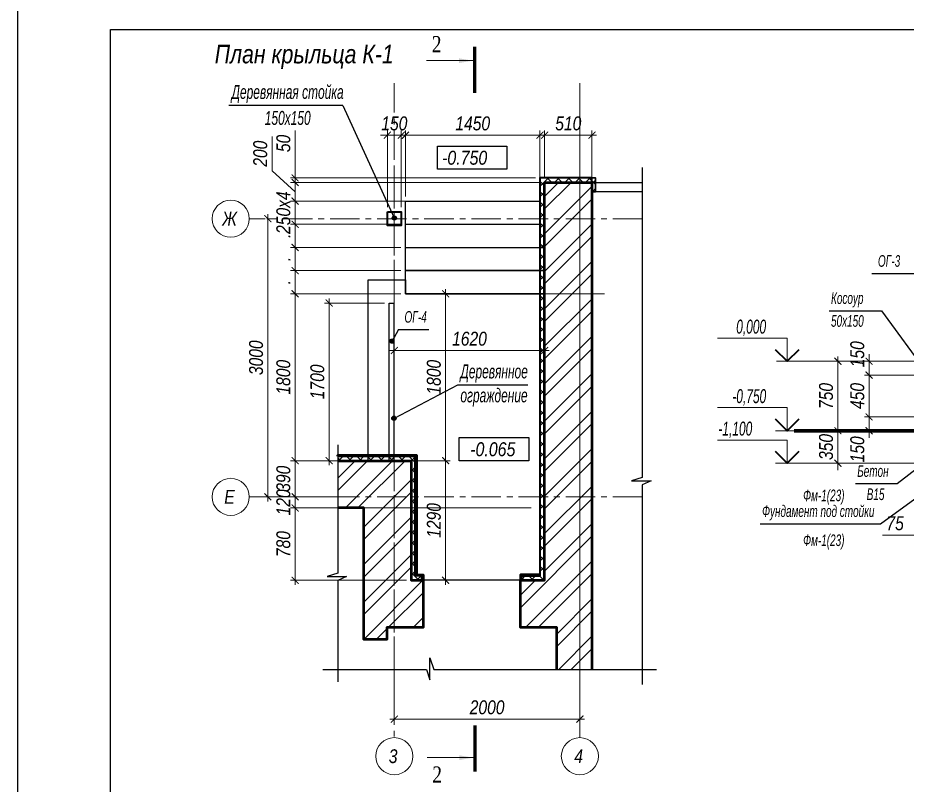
# Model space of a CAD drawing. Header units: millimetres. Extents: x 1582001 to 3303937, y 226471 to 491235.
# Drawn here: x 1582001 to 1601173, y 333845 to 350400 of the extents above; entities that cross this region are included whole.
import ezdxf
from ezdxf.enums import TextEntityAlignment as Align

# ---------------------------------------------------------------- set-up
doc = ezdxf.new("R2010")
doc.units = ezdxf.units.MM
doc.linetypes.add('CENTER', pattern=[50.8, 31.75, -6.35, 6.35, -6.35])
doc.layers.get('Defpoints').update_dxf_attribs({"color": 255, "lineweight": 30})
for name, color, linetype, lineweight in [('A-Wall-G', 22, 'Continuous', 50), ('Интерьер - Лестница_Ном_пера__1', 7, 'Continuous', 13), ('Кирпич', 253, 'Continuous', 9), ('Лестница', 74, 'Continuous', 25), ('Оси', 251, 'CENTER', 9), ('Размер', 84, 'Continuous', 20), ('Размеры', 7, 'Continuous', 18), ('Стены несущие', 7, 'Continuous', 40), ('СТОЙКИ', 26, 'Continuous', 40), ('Текст-пояснений', 135, 'Continuous', 15), ('Утеплитель', 145, 'Continuous', 9)]:
    doc.layers.add(name, color=color, linetype=linetype, lineweight=lineweight)
for name, color, linetype in [('Rasmer', 135, 'Continuous'), ('Text primechania', 135, 'Continuous'), ('Формуляр', 138, 'Continuous')]:
    doc.layers.add(name, color=color, linetype=linetype)
doc.styles.add('GOST 2.304', font='ARIALNI.TTF', dxfattribs={"width": 0.98, "height": 300})
doc.styles.add('Romant', font='times.ttf')
doc.styles.add('STYLE1', font='ARIALNI.TTF', dxfattribs={"height": 300})
doc.styles.add('стиль1', font='ARIALNI.TTF', dxfattribs={"width": 0.98, "height": 300})
doc.dimstyles.new('50', dxfattribs={"dimtxt": 270, "dimasz": 150, "dimexe": 100, "dimexo": 100, "dimgap": 100, "dimtad": 1, "dimdec": 0, "dimlfac": 0.5, "dimzin": 0, "dimdsep": 46, "dimtxsty": 'стиль1', "dimblk": 'ARCHTICK', "dimcen": 0, "dimdle": 100, "dimclrd": 256, "dimclre": 256, "dimclrt": 256, "dimadec": 0, "dimazin": 0, "dimtfac": 1, "dimtdec": 0, "dimtix": 1, "dimtmove": 1, "dimatfit": 0, "dimldrblk": 'DOTSMALL', "dimfxl": 0, "dimtolj": 1, "dimtzin": 0, "dimlwd": -1, "dimlwe": -1, "dimarcsym": 0})

# ---------------------------------------------------------------- blocks, each defined once
blk = doc.blocks.new('_ArchTick')
at = {"color": 0, "linetype": 'ByBlock', "const_width": 0.15}
blk.add_lwpolyline([(-0.5, -0.5), (0.5, 0.5)], dxfattribs=at)
blk = doc.blocks.new('*D1130')
at = {"layer": 'Defpoints', "color": 0, "lineweight": -3, "ltscale": 100, "transparency": 16777216}
for p in [(1800719, 238936), (1801843, 238936), (1801230, 238636)]:
    blk.add_point(p, dxfattribs=at)
at = {"layer": 'Размер', "ltscale": 100, "transparency": 16777216}
for p, q in [((1800719, 238936), (1800719, 239086)), ((1801743, 238936), (1800619, 238936)), ((1800719, 238636), (1800719, 238936)), ((1801130, 238636), (1800619, 238636)), ((1800719, 238636), (1800719, 238486))]:
    blk.add_line(p, q, dxfattribs=at)
at = {"layer": 'Размер', "ltscale": 100, "transparency": 16777216, "xscale": 150, "yscale": 150, "zscale": 150}
for p, rotation in [((1800719, 238936), 270), ((1800719, 238636), 90)]:
    blk.add_blockref('_ArchTick', p, dxfattribs=dict(at, rotation=rotation))
at = {"layer": 'Размер', "ltscale": 100, "transparency": 16777216, "insert": (1800466, 238235), "char_height": 300, "attachment_point": 5, "rotation": 90, "style": 'стиль1'}
blk.add_mtext('\\A1;150', dxfattribs=at)
blk = doc.blocks.new('_DotSmall')
at = {"color": 0, "linetype": 'ByBlock', "const_width": 0.5}
blk.add_lwpolyline([(-0.0625, 0, 1), (0.0625, 0, 1)], format="xyb", close=True, dxfattribs=at)
blk = doc.blocks.new('*D1131')
at = {"layer": 'Defpoints', "color": 0, "lineweight": -3, "ltscale": 100, "transparency": 16777216}
for p in [(1800719, 239836), (1801517, 239836), (1801843, 238936)]:
    blk.add_point(p, dxfattribs=at)
at = {"layer": 'Размер', "ltscale": 100, "transparency": 16777216}
for p, q in [((1800719, 238836), (1800719, 239936)), ((1801417, 239836), (1800619, 239836)), ((1801743, 238936), (1800619, 238936))]:
    blk.add_line(p, q, dxfattribs=at)
at = {"layer": 'Размер', "ltscale": 100, "transparency": 16777216, "xscale": 150, "yscale": 150, "zscale": 150}
for p, rotation in [((1800719, 239836), 90), ((1800719, 238936), 270)]:
    blk.add_blockref('_ArchTick', p, dxfattribs=dict(at, rotation=rotation))
at = {"layer": 'Размер', "ltscale": 100, "transparency": 16777216, "insert": (1800466, 239386), "char_height": 300, "attachment_point": 5, "rotation": 90, "style": 'стиль1'}
blk.add_mtext('\\A1;450', dxfattribs=at)
blk = doc.blocks.new('*D1132')
at = {"layer": 'Defpoints', "color": 0, "lineweight": -3, "ltscale": 100, "transparency": 16777216}
for p in [(1800719, 240136), (1803843, 240136), (1803343, 239836)]:
    blk.add_point(p, dxfattribs=at)
at = {"layer": 'Размер', "ltscale": 100, "transparency": 16777216}
for p, q in [((1800719, 240136), (1800719, 240286)), ((1803743, 240136), (1800619, 240136)), ((1800719, 239836), (1800719, 240136)), ((1803243, 239836), (1800619, 239836)), ((1800719, 239836), (1800719, 239686))]:
    blk.add_line(p, q, dxfattribs=at)
at = {"layer": 'Размер', "ltscale": 100, "transparency": 16777216, "xscale": 150, "yscale": 150, "zscale": 150}
for p, rotation in [((1800719, 240136), 270), ((1800719, 239836), 90)]:
    blk.add_blockref('_ArchTick', p, dxfattribs=dict(at, rotation=rotation))
at = {"layer": 'Размер', "ltscale": 100, "transparency": 16777216, "insert": (1800466, 240286), "char_height": 300, "attachment_point": 5, "rotation": 90, "style": 'стиль1'}
blk.add_mtext('\\A1;150', dxfattribs=at)
blk = doc.blocks.new('*D1127')
at = {"layer": 'Defpoints', "color": 0, "lineweight": -3, "ltscale": 100, "transparency": 16777216}
for p in [(1800046, 240136), (1801029, 240136), (1801029, 238636)]:
    blk.add_point(p, dxfattribs=at)
at = {"layer": 'Размер', "ltscale": 100, "transparency": 16777216}
for p, q in [((1800046, 238536), (1800046, 240236)), ((1800929, 240136), (1799946, 240136)), ((1800929, 238636), (1799946, 238636))]:
    blk.add_line(p, q, dxfattribs=at)
at = {"layer": 'Размер', "ltscale": 100, "transparency": 16777216, "xscale": 150, "yscale": 150, "zscale": 150}
for p, rotation in [((1800046, 240136), 90), ((1800046, 238636), 270)]:
    blk.add_blockref('_ArchTick', p, dxfattribs=dict(at, rotation=rotation))
at = {"layer": 'Размер', "ltscale": 100, "transparency": 16777216, "insert": (1799792, 239386), "char_height": 300, "attachment_point": 5, "rotation": 90, "style": 'стиль1'}
blk.add_mtext('\\A1;750', dxfattribs=at)
blk = doc.blocks.new('*D1128')
at = {"layer": 'Defpoints', "color": 0, "lineweight": -3, "ltscale": 100, "transparency": 16777216}
for p in [(1802107, 237936), (1801957, 237694), (1802107, 236386)]:
    blk.add_point(p, dxfattribs=at)
at = {"layer": 'Размер', "ltscale": 100, "transparency": 16777216}
for p, q in [((1802107, 237836), (1802107, 236286)), ((1801957, 237594), (1801957, 236286)), ((1801010, 236386), (1801957, 236386)), ((1801957, 236386), (1801807, 236386)), ((1801957, 236386), (1802107, 236386)), ((1801957, 236386), (1802107, 236386)), ((1802107, 236386), (1802257, 236386))]:
    blk.add_line(p, q, dxfattribs=at)
at = {"layer": 'Размер', "ltscale": 100, "transparency": 16777216, "xscale": 150, "yscale": 150, "zscale": 150}
blk.add_blockref('_ArchTick', (1801957, 236386), dxfattribs=at)
at = {"layer": 'Размер', "ltscale": 100, "transparency": 16777216, "xscale": 150, "yscale": 150, "zscale": 150, "rotation": 180}
blk.add_blockref('_ArchTick', (1802107, 236386), dxfattribs=at)
at = {"layer": 'Размер', "ltscale": 100, "transparency": 16777216, "insert": (1801280, 236639), "char_height": 300, "attachment_point": 5, "style": 'стиль1'}
blk.add_mtext('\\A1;75', dxfattribs=at)
blk = doc.blocks.new('*D1142')
at = {"layer": 'Defpoints', "color": 0, "lineweight": -3, "ltscale": 100, "transparency": 16777216}
for p in [(1799778, 238636), (1799778, 237936), (1800046, 237936)]:
    blk.add_point(p, dxfattribs=at)
at = {"layer": 'Размер', "ltscale": 100, "transparency": 16777216}
for p, q in [((1800046, 238636), (1800046, 238786)), ((1799878, 238636), (1800146, 238636)), ((1800046, 238636), (1800046, 237936)), ((1799878, 237936), (1800146, 237936)), ((1800046, 237936), (1800046, 237786))]:
    blk.add_line(p, q, dxfattribs=at)
at = {"layer": 'Размер', "ltscale": 100, "transparency": 16777216, "xscale": 150, "yscale": 150, "zscale": 150}
for p, rotation in [((1800046, 238636), 270), ((1800046, 237936), 90)]:
    blk.add_blockref('_ArchTick', p, dxfattribs=dict(at, rotation=rotation))
at = {"layer": 'Размер', "ltscale": 100, "transparency": 16777216, "insert": (1799792, 238286), "char_height": 300, "attachment_point": 5, "rotation": 90, "style": 'стиль1'}
blk.add_mtext('\\A1;350', dxfattribs=at)
blk = doc.blocks.new('*D1150')
at = {"layer": 'Defpoints', "color": 0, "lineweight": -3, "transparency": 16777216}
for p in [(1824106, 264071), (1824106, 263050), (1825126, 263050)]:
    blk.add_point(p, dxfattribs=at)
at = {"layer": 'Размеры', "transparency": 16777216}
for p, q in [((1825226, 264071), (1824006, 264071)), ((1824106, 263150), (1824106, 264171)), ((1825126, 263150), (1825126, 264171))]:
    blk.add_line(p, q, dxfattribs=at)
at = {"layer": 'Размеры', "transparency": 16777216, "xscale": 150, "yscale": 150, "zscale": 150, "rotation": 180}
blk.add_blockref('_ArchTick', (1824106, 264071), dxfattribs=at)
at = {"layer": 'Размеры', "transparency": 16777216, "xscale": 150, "yscale": 150, "zscale": 150}
blk.add_blockref('_ArchTick', (1825126, 264071), dxfattribs=at)
at = {"layer": 'Размеры', "transparency": 16777216, "insert": (1824616, 264324), "char_height": 300, "attachment_point": 5, "style": 'стиль1'}
blk.add_mtext('\\A1;510', dxfattribs=at)
blk = doc.blocks.new('*D1151')
at = {"layer": 'Defpoints', "color": 0, "lineweight": -3, "transparency": 16777216}
for p in [(1821106, 264071), (1821106, 262650), (1824006, 262150)]:
    blk.add_point(p, dxfattribs=at)
at = {"layer": 'Размеры', "transparency": 16777216}
for p, q in [((1824106, 264071), (1821006, 264071)), ((1821106, 262750), (1821106, 264171)), ((1824006, 262250), (1824006, 264171))]:
    blk.add_line(p, q, dxfattribs=at)
at = {"layer": 'Размеры', "transparency": 16777216, "xscale": 150, "yscale": 150, "zscale": 150, "rotation": 180}
blk.add_blockref('_ArchTick', (1821106, 264071), dxfattribs=at)
at = {"layer": 'Размеры', "transparency": 16777216, "xscale": 150, "yscale": 150, "zscale": 150}
blk.add_blockref('_ArchTick', (1824006, 264071), dxfattribs=at)
at = {"layer": 'Размеры', "transparency": 16777216, "insert": (1822556, 264324), "char_height": 300, "attachment_point": 5, "style": 'стиль1'}
blk.add_mtext('\\A1;1450', dxfattribs=at)
blk = doc.blocks.new('*D1152')
at = {"layer": 'Defpoints', "color": 0, "lineweight": -3, "transparency": 16777216}
for p in [(1818728, 261150), (1821106, 261150), (1821106, 260650)]:
    blk.add_point(p, dxfattribs=at)
at = {"layer": 'Размеры', "transparency": 16777216}
for p, q in [((1821006, 261150), (1818628, 261150)), ((1818728, 260550), (1818728, 261250)), ((1821006, 260650), (1818628, 260650))]:
    blk.add_line(p, q, dxfattribs=at)
at = {"layer": 'Размеры', "transparency": 16777216, "xscale": 150, "yscale": 150, "zscale": 150}
for p, rotation in [((1818728, 261150), 90), ((1818728, 260650), 270)]:
    blk.add_blockref('_ArchTick', p, dxfattribs=dict(at, rotation=rotation))
at = {"layer": 'Размеры', "transparency": 16777216, "insert": (1818478, 260900), "char_height": 300, "attachment_point": 5, "rotation": 90, "style": 'стиль1'}
blk.add_mtext('\\A1;.', dxfattribs=at)
blk = doc.blocks.new('*D1146')
at = {"layer": 'Defpoints', "color": 0, "lineweight": -3, "transparency": 16777216}
for p in [(1818728, 261650), (1821106, 261650), (1821106, 261150)]:
    blk.add_point(p, dxfattribs=at)
at = {"layer": 'Размеры', "transparency": 16777216}
for p, q in [((1818728, 261050), (1818728, 261750)), ((1821006, 261650), (1818628, 261650)), ((1821006, 261150), (1818628, 261150))]:
    blk.add_line(p, q, dxfattribs=at)
at = {"layer": 'Размеры', "transparency": 16777216, "xscale": 150, "yscale": 150, "zscale": 150}
for p, rotation in [((1818728, 261650), 90), ((1818728, 261150), 270)]:
    blk.add_blockref('_ArchTick', p, dxfattribs=dict(at, rotation=rotation))
at = {"layer": 'Размеры', "transparency": 16777216, "insert": (1818478, 261400), "char_height": 300, "attachment_point": 5, "rotation": 90, "style": 'стиль1'}
blk.add_mtext('\\A1;.', dxfattribs=at)
blk = doc.blocks.new('*D1147')
at = {"layer": 'Defpoints', "color": 0, "lineweight": -3, "transparency": 16777216}
for p in [(1818728, 262150), (1821106, 262150), (1821106, 261650)]:
    blk.add_point(p, dxfattribs=at)
at = {"layer": 'Размеры', "transparency": 16777216}
for p, q in [((1821006, 262150), (1818628, 262150)), ((1818728, 261550), (1818728, 262250)), ((1821006, 261650), (1818628, 261650))]:
    blk.add_line(p, q, dxfattribs=at)
at = {"layer": 'Размеры', "transparency": 16777216, "xscale": 150, "yscale": 150, "zscale": 150}
for p, rotation in [((1818728, 262150), 90), ((1818728, 261650), 270)]:
    blk.add_blockref('_ArchTick', p, dxfattribs=dict(at, rotation=rotation))
at = {"layer": 'Размеры', "transparency": 16777216, "insert": (1818478, 261900), "char_height": 300, "attachment_point": 5, "rotation": 90, "style": 'стиль1'}
blk.add_mtext('\\A1;.', dxfattribs=at)
blk = doc.blocks.new('*D1148')
at = {"layer": 'Defpoints', "color": 0, "lineweight": -3, "transparency": 16777216}
for p in [(1818728, 262650), (1821106, 262650), (1821106, 262150)]:
    blk.add_point(p, dxfattribs=at)
at = {"layer": 'Размеры', "transparency": 16777216}
for p, q in [((1818728, 262650), (1818728, 262800)), ((1821006, 262650), (1818628, 262650)), ((1818728, 262150), (1818728, 262650)), ((1821006, 262150), (1818628, 262150)), ((1818728, 262150), (1818728, 262000))]:
    blk.add_line(p, q, dxfattribs=at)
at = {"layer": 'Размеры', "transparency": 16777216, "xscale": 150, "yscale": 150, "zscale": 150}
for p, rotation in [((1818728, 262650), 270), ((1818728, 262150), 90)]:
    blk.add_blockref('_ArchTick', p, dxfattribs=dict(at, rotation=rotation))
at = {"layer": 'Размеры', "transparency": 16777216, "insert": (1818475, 262400), "char_height": 300, "attachment_point": 5, "rotation": 90, "style": 'стиль1'}
blk.add_mtext('\\A1;250х4', dxfattribs=at)
blk = doc.blocks.new('*D1153')
at = {"layer": 'Defpoints', "color": 0, "lineweight": -3, "transparency": 16777216}
for p in [(1821106, 260650), (1818728, 257050), (1821106, 257050)]:
    blk.add_point(p, dxfattribs=at)
at = {"layer": 'Размеры', "transparency": 16777216}
for p, q in [((1818728, 260750), (1818728, 256950)), ((1821006, 260650), (1818628, 260650)), ((1821006, 257050), (1818628, 257050))]:
    blk.add_line(p, q, dxfattribs=at)
at = {"layer": 'Размеры', "transparency": 16777216, "xscale": 150, "yscale": 150, "zscale": 150}
for p, rotation in [((1818728, 260650), 90), ((1818728, 257050), 270)]:
    blk.add_blockref('_ArchTick', p, dxfattribs=dict(at, rotation=rotation))
at = {"layer": 'Размеры', "transparency": 16777216, "insert": (1818475, 258850), "char_height": 300, "attachment_point": 5, "rotation": 90, "style": 'стиль1'}
blk.add_mtext('\\A1;1800', dxfattribs=at)
blk = doc.blocks.new('*D1154')
at = {"layer": 'Defpoints', "color": 0, "lineweight": -3, "transparency": 16777216}
for p in [(1820756, 260450), (1819461, 257050), (1820306, 257050)]:
    blk.add_point(p, dxfattribs=at)
at = {"layer": 'Размеры', "transparency": 16777216}
for p, q in [((1819461, 260550), (1819461, 256950)), ((1820656, 260450), (1819361, 260450)), ((1820206, 257050), (1819361, 257050))]:
    blk.add_line(p, q, dxfattribs=at)
at = {"layer": 'Размеры', "transparency": 16777216, "xscale": 150, "yscale": 150, "zscale": 150}
for p, rotation in [((1819461, 260450), 90), ((1819461, 257050), 270)]:
    blk.add_blockref('_ArchTick', p, dxfattribs=dict(at, rotation=rotation))
at = {"layer": 'Размеры', "transparency": 16777216, "insert": (1819208, 258750), "char_height": 300, "attachment_point": 5, "rotation": 90, "style": 'стиль1'}
blk.add_mtext('\\A1;1700', dxfattribs=at)
blk = doc.blocks.new('*D1155')
at = {"layer": 'Defpoints', "color": 0, "lineweight": -3, "transparency": 16777216}
for p in [(1818728, 263050), (1824106, 263050), (1824006, 262650)]:
    blk.add_point(p, dxfattribs=at)
at = {"layer": 'Размеры', "transparency": 16777216}
for p, q in [((1818230, 263300), (1818230, 264045)), ((1818728, 262850), (1818230, 263300)), ((1824006, 263050), (1818628, 263050)), ((1818728, 263050), (1818728, 263200)), ((1818728, 262650), (1818728, 263050)), ((1818728, 262650), (1818728, 263050)), ((1823906, 262650), (1818628, 262650)), ((1818728, 262650), (1818728, 262500))]:
    blk.add_line(p, q, dxfattribs=at)
at = {"layer": 'Размеры', "transparency": 16777216, "xscale": 150, "yscale": 150, "zscale": 150}
for p, rotation in [((1818728, 263050), 270), ((1818728, 262650), 90)]:
    blk.add_blockref('_ArchTick', p, dxfattribs=dict(at, rotation=rotation))
at = {"layer": 'Размеры', "transparency": 16777216, "insert": (1817977, 263672), "char_height": 300, "attachment_point": 5, "rotation": 90, "style": 'стиль1'}
blk.add_mtext('\\A1;200', dxfattribs=at)
blk = doc.blocks.new('*D1156')
at = {"layer": 'Defpoints', "color": 0, "lineweight": -3, "transparency": 16777216}
for p in [(1818728, 263150), (1824006, 263150), (1824006, 263050)]:
    blk.add_point(p, dxfattribs=at)
at = {"layer": 'Размеры', "transparency": 16777216}
for p, q in [((1818728, 264170), (1818728, 263150)), ((1818728, 263150), (1818728, 263300)), ((1823906, 263150), (1818628, 263150)), ((1823906, 263050), (1818628, 263050)), ((1818728, 263050), (1818728, 263150)), ((1818728, 263050), (1818728, 263150)), ((1818728, 263050), (1818728, 262900))]:
    blk.add_line(p, q, dxfattribs=at)
at = {"layer": 'Размеры', "transparency": 16777216, "xscale": 150, "yscale": 150, "zscale": 150}
for p, rotation in [((1818728, 263150), 270), ((1818728, 263050), 90)]:
    blk.add_blockref('_ArchTick', p, dxfattribs=dict(at, rotation=rotation))
at = {"layer": 'Размеры', "transparency": 16777216, "insert": (1818475, 263893), "char_height": 300, "attachment_point": 5, "rotation": 90, "style": 'стиль1'}
blk.add_mtext('\\A1;50', dxfattribs=at)
blk = doc.blocks.new('*D1157')
at = {"layer": 'Defpoints', "color": 0, "lineweight": -3, "transparency": 16777216}
for p in [(1820716, 264071), (1820716, 262420), (1821016, 262420)]:
    blk.add_point(p, dxfattribs=at)
at = {"layer": 'Размеры', "transparency": 16777216}
for p, q in [((1820716, 264071), (1820566, 264071)), ((1820716, 262520), (1820716, 264171)), ((1821016, 264071), (1820716, 264071)), ((1821016, 262520), (1821016, 264171)), ((1821016, 264071), (1821166, 264071))]:
    blk.add_line(p, q, dxfattribs=at)
at = {"layer": 'Размеры', "transparency": 16777216, "xscale": 150, "yscale": 150, "zscale": 150}
blk.add_blockref('_ArchTick', (1820716, 264071), dxfattribs=at)
at = {"layer": 'Размеры', "transparency": 16777216, "xscale": 150, "yscale": 150, "zscale": 150, "rotation": 180}
blk.add_blockref('_ArchTick', (1821016, 264071), dxfattribs=at)
at = {"layer": 'Размеры', "transparency": 16777216, "insert": (1820866, 264324), "char_height": 300, "attachment_point": 5, "style": 'стиль1'}
blk.add_mtext('\\A1;150', dxfattribs=at)
blk = doc.blocks.new('*D1158')
at = {"layer": 'Defpoints', "color": 0, "lineweight": -3, "transparency": 16777216}
for p in [(1821226, 257050), (1821972, 257050), (1822101, 254470)]:
    blk.add_point(p, dxfattribs=at)
at = {"layer": 'Размеры', "transparency": 16777216}
for p, q in [((1821972, 254370), (1821972, 257150)), ((1821326, 257050), (1822072, 257050)), ((1822001, 254470), (1821872, 254470))]:
    blk.add_line(p, q, dxfattribs=at)
at = {"layer": 'Размеры', "transparency": 16777216, "xscale": 150, "yscale": 150, "zscale": 150}
for p, rotation in [((1821972, 257050), 90), ((1821972, 254470), 270)]:
    blk.add_blockref('_ArchTick', p, dxfattribs=dict(at, rotation=rotation))
at = {"layer": 'Размеры', "transparency": 16777216, "insert": (1821719, 255760), "char_height": 300, "attachment_point": 5, "rotation": 90, "style": 'стиль1'}
blk.add_mtext('\\A1;1290', dxfattribs=at)
blk = doc.blocks.new('*D1159')
at = {"layer": 'Defpoints', "color": 0, "lineweight": -3, "transparency": 16777216}
for p in [(1821972, 260650), (1825498, 260650), (1821226, 257050)]:
    blk.add_point(p, dxfattribs=at)
at = {"layer": 'Размеры', "transparency": 16777216}
for p, q in [((1821972, 256950), (1821972, 260750)), ((1825398, 260650), (1821872, 260650)), ((1821326, 257050), (1822072, 257050))]:
    blk.add_line(p, q, dxfattribs=at)
at = {"layer": 'Размеры', "transparency": 16777216, "xscale": 150, "yscale": 150, "zscale": 150}
for p, rotation in [((1821972, 260650), 90), ((1821972, 257050), 270)]:
    blk.add_blockref('_ArchTick', p, dxfattribs=dict(at, rotation=rotation))
at = {"layer": 'Размеры', "transparency": 16777216, "insert": (1821719, 258850), "char_height": 300, "attachment_point": 5, "rotation": 90, "style": 'стиль1'}
blk.add_mtext('\\A1;1800', dxfattribs=at)
blk = doc.blocks.new('*D1160')
at = {"layer": 'Defpoints', "color": 0, "lineweight": -3, "transparency": 16777216}
for p in [(1820866, 260023), (1824106, 260023), (1824106, 259426)]:
    blk.add_point(p, dxfattribs=at)
at = {"layer": 'Размеры', "transparency": 16777216}
for p, q in [((1820866, 259923), (1820866, 259326)), ((1824106, 259923), (1824106, 259326)), ((1820766, 259426), (1824206, 259426))]:
    blk.add_line(p, q, dxfattribs=at)
at = {"layer": 'Размеры', "transparency": 16777216, "xscale": 150, "yscale": 150, "zscale": 150, "rotation": 180}
blk.add_blockref('_ArchTick', (1820866, 259426), dxfattribs=at)
at = {"layer": 'Размеры', "transparency": 16777216, "xscale": 150, "yscale": 150, "zscale": 150}
blk.add_blockref('_ArchTick', (1824106, 259426), dxfattribs=at)
at = {"layer": 'Размеры', "transparency": 16777216, "insert": (1822486, 259679), "char_height": 300, "attachment_point": 5, "style": 'стиль1'}
blk.add_mtext('\\A1;1620', dxfattribs=at)
blk = doc.blocks.new('*D1161')
at = {"layer": 'Defpoints', "color": 0, "lineweight": -3, "transparency": 16777216}
for p in [(1819134, 257050), (1817740, 256270), (1818728, 256270)]:
    blk.add_point(p, dxfattribs=at)
at = {"layer": 'Размеры', "transparency": 16777216}
for p, q in [((1818728, 257150), (1818728, 256170)), ((1819034, 257050), (1818628, 257050)), ((1817840, 256270), (1818828, 256270))]:
    blk.add_line(p, q, dxfattribs=at)
at = {"layer": 'Размеры', "transparency": 16777216, "xscale": 150, "yscale": 150, "zscale": 150}
for p, rotation in [((1818728, 257050), 90), ((1818728, 256270), 270)]:
    blk.add_blockref('_ArchTick', p, dxfattribs=dict(at, rotation=rotation))
at = {"layer": 'Размеры', "transparency": 16777216, "insert": (1818475, 256660), "char_height": 300, "attachment_point": 5, "rotation": 90, "style": 'стиль1'}
blk.add_mtext('\\A1;390', dxfattribs=at)
blk = doc.blocks.new('*D1162')
at = {"layer": 'Defpoints', "color": 0, "lineweight": -3, "transparency": 16777216}
for p in [(1819645, 256270), (1818728, 256030), (1823918, 256030)]:
    blk.add_point(p, dxfattribs=at)
at = {"layer": 'Размеры', "transparency": 16777216}
for p, q in [((1818728, 256270), (1818728, 256420)), ((1819545, 256270), (1818628, 256270)), ((1818728, 256270), (1818728, 256030)), ((1823818, 256030), (1818628, 256030)), ((1818728, 256030), (1818728, 255880))]:
    blk.add_line(p, q, dxfattribs=at)
at = {"layer": 'Размеры', "transparency": 16777216, "xscale": 150, "yscale": 150, "zscale": 150}
for p, rotation in [((1818728, 256270), 270), ((1818728, 256030), 90)]:
    blk.add_blockref('_ArchTick', p, dxfattribs=dict(at, rotation=rotation))
at = {"layer": 'Размеры', "transparency": 16777216, "insert": (1818475, 256150), "char_height": 300, "attachment_point": 5, "rotation": 90, "style": 'стиль1'}
blk.add_mtext('\\A1;120', dxfattribs=at)
blk = doc.blocks.new('*D1163')
at = {"layer": 'Defpoints', "color": 0, "lineweight": -3, "transparency": 16777216}
for p in [(1819645, 256030), (1818728, 254470), (1821226, 254470)]:
    blk.add_point(p, dxfattribs=at)
at = {"layer": 'Размеры', "transparency": 16777216}
for p, q in [((1819545, 256030), (1818628, 256030)), ((1818728, 256130), (1818728, 254370)), ((1821126, 254470), (1818628, 254470))]:
    blk.add_line(p, q, dxfattribs=at)
at = {"layer": 'Размеры', "transparency": 16777216, "xscale": 150, "yscale": 150, "zscale": 150}
for p, rotation in [((1818728, 256030), 90), ((1818728, 254470), 270)]:
    blk.add_blockref('_ArchTick', p, dxfattribs=dict(at, rotation=rotation))
at = {"layer": 'Размеры', "transparency": 16777216, "insert": (1818475, 255250), "char_height": 300, "attachment_point": 5, "rotation": 90, "style": 'стиль1'}
blk.add_mtext('\\A1;780', dxfattribs=at)
blk = doc.blocks.new('*D1149')
at = {"layer": 'Defpoints', "color": 0, "lineweight": -3, "transparency": 16777216}
for p in [(1818015, 262270), (1818140, 256270), (1818728, 256270)]:
    blk.add_point(p, dxfattribs=at)
at = {"layer": 'Размеры', "transparency": 16777216}
for p, q in [((1818115, 262270), (1818240, 262270)), ((1818140, 262370), (1818140, 256170)), ((1818628, 256270), (1818040, 256270))]:
    blk.add_line(p, q, dxfattribs=at)
at = {"layer": 'Размеры', "transparency": 16777216, "xscale": 150, "yscale": 150, "zscale": 150}
for p, rotation in [((1818140, 262270), 90), ((1818140, 256270), 270)]:
    blk.add_blockref('_ArchTick', p, dxfattribs=dict(at, rotation=rotation))
at = {"layer": 'Размеры', "transparency": 16777216, "insert": (1817887, 259270), "char_height": 300, "attachment_point": 5, "rotation": 90, "style": 'стиль1'}
blk.add_mtext('\\A1;3000', dxfattribs=at)
blk = doc.blocks.new('*D1164')
at = {"layer": 'Defpoints', "color": 0, "lineweight": -3, "transparency": 16777216}
for p in [(1820866, 252549), (1820866, 251475), (1824866, 251075)]:
    blk.add_point(p, dxfattribs=at)
at = {"layer": 'Размеры', "transparency": 16777216}
for p, q in [((1820866, 252449), (1820866, 251375)), ((1824866, 251175), (1824866, 251575)), ((1824966, 251475), (1820766, 251475))]:
    blk.add_line(p, q, dxfattribs=at)
at = {"layer": 'Размеры', "transparency": 16777216, "xscale": 150, "yscale": 150, "zscale": 150, "rotation": 180}
blk.add_blockref('_ArchTick', (1820866, 251475), dxfattribs=at)
at = {"layer": 'Размеры', "transparency": 16777216, "xscale": 150, "yscale": 150, "zscale": 150}
blk.add_blockref('_ArchTick', (1824866, 251475), dxfattribs=at)
at = {"layer": 'Размеры', "transparency": 16777216, "insert": (1822866, 251728), "char_height": 300, "attachment_point": 5, "style": 'стиль1'}
blk.add_mtext('\\A1;2000', dxfattribs=at)
blk = doc.blocks.new('1-1')
at = {"layer": 'Rasmer', "ltscale": 2}
for p, q in [((1800779.7, 242028), (1801724.3, 242028)), ((1799857.6, 241226.5), (1800989, 241226.5)), ((1800989, 241226.5), (1802703.2, 238863.6)), ((1801326.1, 237495.3), (1802244.8, 238220.3)), ((1800423, 237495.3), (1801326.1, 237495.3)), ((1798371.8, 236631.3), (1800967.9, 236631.3))]:
    blk.add_line(p, q, dxfattribs=at)
blk.add_lwpolyline([(1800967.9, 236631.3), (1802259.7, 237574)], dxfattribs=at)
at = {"layer": 'Интерьер - Лестница_Ном_пера__1', "linetype": 'Continuous', "lineweight": 80}
blk.add_line((1802109.4, 238635.5), (1799105.2, 238635.5), dxfattribs=at)
at = {"layer": 'Размеры'}
for points in [[(1798952.9, 240135.5), (1798952.9, 240635.5), (1797452.9, 240635.5)], [(1798720.9, 240135.5), (1800256.5, 240135.5)], [(1798952.9, 238635.5), (1798952.9, 239135.5), (1797452.9, 239135.5)], [(1798703.4, 238635.5), (1799778, 238635.5)], [(1798952.9, 237935.5), (1798952.9, 238435.5), (1797452.9, 238435.5)], [(1798703.4, 237935.5), (1802021.3, 237935.5)]]:
    blk.add_lwpolyline(points, dxfattribs=at)
at = {"layer": 'Размеры', "lineweight": 40}
for points in [[(1799202.9, 240385.5), (1798952.9, 240135.5), (1798702.9, 240385.5)], [(1799202.9, 238885.5), (1798952.9, 238635.5), (1798702.9, 238885.5)], [(1799202.9, 238185.5), (1798952.9, 237935.5), (1798702.9, 238185.5)]]:
    blk.add_lwpolyline(points, dxfattribs=at)
at = {"layer": 'Rasmer', "ltscale": 2, "style": 'STYLE1', "width": 0.75}
for s, p in [('ОГ-3', (1800909.4, 242174.4)), ('Косоур', (1799898.3, 241372.8)), ('50х150', (1799898.3, 240880.3)), ('Бетон', (1800463.7, 237641.7)), ('В15', (1800667.3, 237141.7)), ('Фундамент под стойки', (1798412.6, 236777.7))]:
    blk.add_text(s, height=250, dxfattribs=at).set_placement(p)
at = {"layer": 'Rasmer', "color": 0, "ltscale": 2, "style": 'STYLE1', "width": 0.75}
for p in [(1799297.7, 237116.7), (1799297.7, 236149.7)]:
    blk.add_text('Фм-1(23)', height=250, dxfattribs=at).set_placement(p)
at = {"layer": 'Размеры', "style": 'STYLE1', "width": 0.75}
for s, p in [('0,000', (1797854.8, 240733)), ('-0,750', (1797770.5, 239233)), ('-1,100', (1797469.9, 238533))]:
    blk.add_text(s, height=300, dxfattribs=at).set_placement(p)
at = {"layer": 'Размер', "ltscale": 100}
for base, p1, p2, picture, middle in [((1800719.2, 240135.5), (1803342.7, 239835.5), (1803842.7, 240135.5), '*D1132', (1800719.2, 240285.5)), ((1800719.2, 238935.5), (1801230.1, 238635.5), (1801842.7, 238935.5), '*D1130', (1800719.2, 238234.5))]:
    dim = blk.add_linear_dim(base=base, p1=p1, p2=p2, angle=90, dimstyle='50', dxfattribs=at)
    dim.commit()
    dim.dimension.update_dxf_attribs({"geometry": picture, "text_midpoint": middle, "dimtype": 160})
for base, p1, p2, picture, middle in [((1800045.6, 240135.5), (1801029, 238635.5), (1801029, 240135.5), '*D1127', (1799792.4, 239385.5)), ((1800719.2, 239835.5), (1801842.7, 238935.5), (1801517.3, 239835.5), '*D1131', (1800466, 239385.5)), ((1800045.6, 237935.5), (1799778, 238635.5), (1799778, 237935.5), '*D1142', (1799792.4, 238285.5))]:
    dim = blk.add_linear_dim(base=base, p1=p1, p2=p2, angle=90, dimstyle='50', dxfattribs=at)
    dim.commit()
    dim.dimension.update_dxf_attribs({"geometry": picture, "text_midpoint": middle})
dim = blk.add_linear_dim(base=(1802107.4, 236386.1), p1=(1801957.4, 237693.5), p2=(1802107.4, 237935.5), dimstyle='50', dxfattribs=at)
dim.commit()
dim.dimension.update_dxf_attribs({"geometry": '*D1128', "text_midpoint": (1801279.6, 236621.1), "dimtype": 160})
blk = doc.blocks.new('к1')
h = blk.add_hatch()
h.set_pattern_fill('ANSI37', color=256, scale=40, angle=540, style=0)
h.set_pattern_definition([(225, (1846755.72, 493767.12), (89.80256, -89.80256), []), (315, (1846755.72, 493767.12), (89.80256, 89.80256), [])])
h.paths.add_polyline_path([(1825205.6, 263149.7), (1825125.6, 263149.7), (1825125.6, 262849.7), (1825205.6, 262849.7)])
at = {"lineweight": -3, "ltscale": 100}
h = blk.add_hatch(color=256, dxfattribs=at)
edge = h.paths.add_edge_path()
edge.add_arc((1820865.6, 262285.4), 45.2, 0, 360)
h = blk.add_hatch(color=256, dxfattribs=at)
edge = h.paths.add_edge_path()
edge.add_arc((1820812.9, 259630.1), 45.2, 0, 360)
h = blk.add_hatch(color=256, dxfattribs=at)
edge = h.paths.add_edge_path()
edge.add_arc((1820857.3, 257965.1), 45.2, 0, 360)
at = {"layer": 'Кирпич'}
h = blk.add_hatch(dxfattribs=at)
h.set_pattern_fill('ANSI32', color=0, scale=60, style=0)
h.set_pattern_definition([(45, (-4272.3, 853.86), (-404.11153, 404.11153), []), (45, (-4002.9, 853.86), (-404.11153, 404.11153), [])])
h.paths.add_polyline_path([(1819645.3, 257049.7), (1821225.6, 257049.7), (1821225.6, 254469.7), (1821485.6, 254469.7), (1821485.6, 253449.7), (1820705.6, 253449.7), (1820705.6, 253189.7), (1820205.6, 253189.7), (1820205.6, 256029.7), (1819645.3, 256029.7)])
h.paths.add_polyline_path([(1825125.6, 263049.7), (1824105.6, 263049.7), (1824105.6, 254469.7), (1823585.6, 254469.7), (1823585.6, 253449.7), (1824365.6, 253449.7), (1824365.6, 252548.9), (1825125.6, 252548.9)])
at = {"layer": 'Утеплитель'}
h = blk.add_hatch(dxfattribs=at)
h.set_pattern_fill('ANSI37', color=256, scale=50, style=0)
h.set_pattern_definition([(45, (-4272.28, 853.86), (-112.253202, 112.253202), []), (135, (-4272.28, 853.86), (-112.253202, -112.253202), [])])
h.paths.add_polyline_path([(1819645.3, 257049.7), (1819645.3, 257149.7), (1821325.6, 257149.7), (1821325.6, 254569.7), (1821465.6, 254569.7), (1821465.6, 254469.7), (1821225.6, 254469.7), (1821225.6, 257049.7)])
h.paths.add_polyline_path([(1825125.6, 263049.7), (1825125.6, 263149.7), (1824005.6, 263149.7), (1824005.6, 254569.7), (1823605.6, 254569.7), (1823605.6, 254469.7), (1824105.6, 254469.7), (1824105.6, 263049.7)])
at = {"ltscale": 2}
for points in [[(1821793.2, 263835.4), (1823293.2, 263835.4), (1823293.2, 263335.4), (1821793.2, 263335.4), (1821793.2, 263835.4)], [(1822266.3, 257547.2), (1823766.3, 257547.2), (1823766.3, 257047.2), (1822266.3, 257047.2), (1822266.3, 257547.2)]]:
    blk.add_lwpolyline(points, dxfattribs=at)
at = {"color": 0, "lineweight": -3, "ltscale": 100}
for points in [[(1826211.7, 263370.9), (1826211.7, 256690.7), (1825981.9, 256618.6), (1826404.1, 256618.6), (1826211.7, 256529.5), (1826211.7, 252223.4)], [(1819645.3, 257391.5), (1819645.3, 254625.1), (1819415.4, 254552.9), (1819837.6, 254552.9), (1819645.3, 254463.9), (1819645.3, 252278.8)], [(1819324.4, 252548.9), (1821556, 252548.9), (1821628.1, 252319.1), (1821628.1, 252799.5), (1821717.2, 252548.9), (1826517, 252548.9)]]:
    blk.add_lwpolyline(points, dxfattribs=at)
blk.add_lwpolyline([(1826211.7, 262849.7), (1825125.6, 262849.7), (1825125.6, 263049.7), (1826211.7, 263049.7)])
at = {"lineweight": -3, "ltscale": 100}
blk.add_lwpolyline([(1819645.3, 257149.7), (1819645.3, 257169.7)], dxfattribs=at)
for centre in [(1820865.6, 262285.4), (1820812.9, 259630.1), (1820857.3, 257965.1)]:
    blk.add_circle(centre, 45.2, dxfattribs=at)
at = {"layer": 'A-Wall-G', "ltscale": 100}
blk.add_lwpolyline([(1819645.3, 257149.7), (1819645.3, 257169.7), (1821325.6, 257169.7), (1821345.6, 257169.7), (1821345.6, 254589.7), (1821345.6, 254589.7), (1821485.6, 254589.7), (1821485.6, 254469.7), (1821465.6, 254469.7), (1821465.6, 254569.7), (1821325.6, 254569.7), (1821325.6, 257149.7), (1819645.3, 257149.7)], dxfattribs=at)
blk.add_lwpolyline([(1823585.6, 254469.7), (1823605.6, 254469.7), (1823605.6, 254529.7), (1823605.6, 254549.7), (1823605.6, 254569.7), (1824005.6, 254569.7), (1824005.6, 254589.7), (1823585.6, 254589.7), (1823585.6, 254469.7)], close=True, dxfattribs=at)
at = {"layer": 'Rasmer', "ltscale": 2}
blk.add_line((1820955.4, 259880.9), (1821609.4, 259880.9), dxfattribs=at)
blk.add_lwpolyline([(1820955.4, 259880.9), (1820815.4, 259617.3)], dxfattribs=at)
at = {"layer": 'Text primechania', "linetype": 'ByBlock'}
for p, q in [((1819754.7, 264710.3), (1817297.6, 264710.3)), ((1823741.2, 258682.1), (1822230.4, 258682.1))]:
    blk.add_line(p, q, dxfattribs=at)
for points in [[(1819754.7, 264710.3), (1820865.6, 262285.4)], [(1822230.4, 258682.1), (1820865.6, 257963.3)]]:
    blk.add_lwpolyline(points, dxfattribs=at)
at = {"layer": 'Кирпич', "color": 0}
blk.add_line((1824865.6, 265193.8), (1824865.6, 251075), dxfattribs=at)
at = {"layer": 'Лестница'}
for points in [[(1821105.6, 262149.7), (1821105.6, 262649.7), (1824005.6, 262649.7)], [(1821105.6, 261649.7), (1821105.6, 262149.7), (1824005.6, 262149.7)], [(1821105.6, 261149.7), (1821105.6, 261649.7), (1824005.6, 261649.7)], [(1821105.6, 260649.7), (1821105.6, 261149.7), (1824005.6, 261149.7)], [(1821105.6, 260949.7), (1821105.6, 260649.7), (1824105.6, 260649.7), (1824105.6, 254469.7), (1821225.6, 254469.7), (1821225.6, 257049.7), (1820305.6, 257049.7), (1820305.6, 260949.7), (1821105.6, 260949.7)]]:
    blk.add_lwpolyline(points, dxfattribs=at)
for points in [[(1821105.6, 261649.7), (1824105.6, 261649.7), (1824105.6, 261149.7), (1821105.6, 261149.7)], [(1821105.6, 261149.7), (1824105.6, 261149.7), (1824105.6, 260649.7), (1821105.6, 260649.7)], [(1820755.6, 260449.7), (1820855.6, 260449.7), (1820855.6, 257049.7), (1820755.6, 257049.7)]]:
    blk.add_lwpolyline(points, close=True, dxfattribs=at)
at = {"layer": 'Оси', "ltscale": 20}
for p, q in [((1820865.6, 265193.8), (1820865.6, 251075)), ((1820865.6, 263377.6), (1820865.6, 252548.9)), ((1826211.7, 262269.7), (1817740, 262269.7)), ((1826211.7, 256269.7), (1817740, 256269.7))]:
    blk.add_line(p, q, dxfattribs=at)
at = {"layer": 'Оси', "linetype": 'Continuous', "ltscale": 100}
for centre in [(1817340, 262269.7), (1817340, 262269.7), (1817340, 256269.7), (1817340, 256269.7), (1820865.6, 250675), (1820865.6, 250675), (1824865.6, 250675), (1824865.6, 250675)]:
    blk.add_circle(centre, 400, dxfattribs=at)
at = {"layer": 'Стены несущие', "lineweight": 50}
for points in [[(1824365.6, 252548.9), (1824365.6, 253449.7), (1823585.6, 253449.7), (1823585.6, 254469.7), (1824105.6, 254469.7), (1824105.6, 263049.7), (1825125.6, 263049.7), (1825125.6, 252548.9)], [(1819645.3, 257049.7), (1821225.6, 257049.7), (1821225.6, 254469.7), (1821485.6, 254469.7), (1821485.6, 253449.7), (1820705.6, 253449.7), (1820705.6, 253189.7), (1820205.6, 253189.7), (1820205.6, 256029.7), (1819645.3, 256029.7)]]:
    blk.add_lwpolyline(points, dxfattribs=at)
at = {"layer": 'СТОЙКИ', "ltscale": 100}
blk.add_lwpolyline([(1820715.6, 262419.7), (1821015.6, 262419.7), (1821015.6, 262119.7), (1820715.6, 262119.7), (1820715.6, 262419.7)], dxfattribs=at)
at = {"layer": 'Текст-пояснений', "linetype": 'Continuous', "ltscale": 2}
for p, q in [((1822560.6, 265679.2), (1821560.6, 265679.2)), ((1822570.6, 250643.6), (1821570.6, 250643.6))]:
    blk.add_line(p, q, dxfattribs=at)
at = {"layer": 'Текст-пояснений', "linetype": 'Continuous', "ltscale": 2, "const_width": 70}
for points in [[(1822595.6, 265979.2), (1822595.6, 264979.2)], [(1822605.6, 250343.6), (1822605.6, 251343.6)]]:
    blk.add_lwpolyline(points, dxfattribs=at)
at = {"layer": 'Текст-пояснений', "linetype": 'Continuous', "ltscale": 2}
for points in [[(1822560.6, 265679.2), (1822260.2, 265729.5), (1822260.2, 265628.9)], [(1822570.6, 250643.6), (1822270.2, 250593.4), (1822270.2, 250693.9)]]:
    blk.add_solid(points, dxfattribs=at)
at = {"layer": 'Утеплитель', "lineweight": 40}
blk.add_lwpolyline([(1825125.6, 263049.7), (1825125.6, 263149.7), (1824005.6, 263149.7), (1824005.6, 254569.7), (1823605.6, 254569.7), (1823605.6, 254469.7), (1824105.6, 254469.7), (1824105.6, 263049.7), (1825125.6, 263049.7)], dxfattribs=at)
at = {"layer": 'Утеплитель', "lineweight": 30}
blk.add_lwpolyline([(1825205.6, 262849.7), (1825125.6, 262849.7), (1825125.6, 263149.7), (1825205.6, 263149.7)], close=True, dxfattribs=at)
at = {"layer": 'Утеплитель'}
blk.add_lwpolyline([(1819645.3, 257149.7), (1821325.6, 257149.7), (1821325.6, 254569.7), (1821465.6, 254569.7), (1821465.6, 254469.7), (1821225.6, 254469.7), (1821225.6, 257049.7), (1819645.3, 257049.7)], dxfattribs=at)
at = {"ltscale": 2, "attachment_point": 1, "style": 'STYLE1'}
for s, insert, char_height, width in [('План крыльца К-1', (1816995.1, 266021.8), 400, 8620.486), ('-0.750', (1821895, 263734.9), 300, 928.795), ('-0.065', (1822501.3, 257446.7), 300, 928.795)]:
    blk.add_mtext(s, dxfattribs=dict(at, insert=insert, char_height=char_height, width=width))
at = {"layer": 'Rasmer', "ltscale": 2, "style": 'STYLE1', "width": 0.75}
blk.add_text('ОГ-4 ', height=250, dxfattribs=at).set_placement((1821085.1, 260027.3))
at = {"layer": 'Text primechania', "linetype": 'ByBlock', "style": 'STYLE1', "width": 0.75}
for s, p in [('Деревянная стойка', (1817357.8, 264854.2)), ('150х150', (1818073.3, 264294.2)), ('Деревянное', (1822290.6, 258826)), ('ограждение', (1822290.6, 258308.8))]:
    blk.add_text(s, height=300, dxfattribs=at).set_placement(p)
at = {"layer": 'Оси', "linetype": 'Continuous', "ltscale": 100, "style": 'GOST 2.304'}
for s, p in [('Ж', (1817313.7, 262269.7)), ('Е', (1817313.7, 256269.7)), ('3', (1820839.3, 250675)), ('4', (1824839.3, 250675))]:
    blk.add_text(s, height=297.2, dxfattribs=at).set_placement(p, align=Align.MIDDLE_CENTER)
at = {"layer": 'Текст-пояснений', "linetype": 'Continuous', "ltscale": 2, "style": 'Romant', "width": 0.8}
for p in [(1821672.5, 265860.2), (1821682.6, 250104)]:
    blk.add_text('2', height=350, dxfattribs=at).set_placement(p)
at = {"layer": 'Размеры'}
for base, p1, p2, picture, middle in [((1820715.6, 264070.6), (1821015.6, 262419.7), (1820715.6, 262419.7), '*D1157', (1820865.6, 264323.8)), ((1821105.6, 264070.6), (1824005.6, 262149.7), (1821105.6, 262649.7), '*D1151', (1822555.6, 264323.8)), ((1824105.6, 259425.6), (1820865.6, 260023.2), (1824105.6, 260023.2), '*D1160', (1822485.6, 259678.8)), ((1820865.6, 251475), (1824865.6, 251075), (1820865.6, 252548.9), '*D1164', (1822865.6, 251728.2))]:
    dim = blk.add_linear_dim(base=base, p1=p1, p2=p2, dimstyle='50', dxfattribs=at)
    dim.commit()
    dim.dimension.update_dxf_attribs({"geometry": picture, "text_midpoint": middle})
dim = blk.add_linear_dim(base=(1824105.6, 264070.6), p1=(1825125.6, 263049.7), p2=(1824105.6, 263049.7), dimstyle='50', dxfattribs=at)
dim.commit()
dim.dimension.update_dxf_attribs({"geometry": '*D1150', "text_midpoint": (1824615.6, 264070.6), "dimtype": 160})
for base, p1, p2, picture, middle in [((1818727.9, 263049.7), (1824005.6, 262649.7), (1824105.6, 263049.7), '*D1155', (1818229.9, 263399.7)), ((1818727.9, 263149.7), (1824005.6, 263049.7), (1824005.6, 263149.7), '*D1156', (1818708, 263893.1))]:
    dim = blk.add_linear_dim(base=base, p1=p1, p2=p2, angle=90, dimstyle='50', dxfattribs=at)
    dim.commit()
    dim.dimension.update_dxf_attribs({"geometry": picture, "text_midpoint": middle, "dimtype": 160})
for base, p1, p2, text, picture, middle in [((1818727.9, 262649.7), (1821105.6, 262149.7), (1821105.6, 262649.7), '250х4', '*D1148', (1818474.8, 262399.7)), ((1818727.9, 262149.7), (1821105.6, 261649.7), (1821105.6, 262149.7), '.', '*D1147', (1818477.9, 261899.7)), ((1818727.9, 261649.7), (1821105.6, 261149.7), (1821105.6, 261649.7), '.', '*D1146', (1818477.9, 261399.7)), ((1818727.9, 261149.7), (1821105.6, 260649.7), (1821105.6, 261149.7), '.', '*D1152', (1818477.9, 260899.7))]:
    dim = blk.add_linear_dim(base=base, p1=p1, p2=p2, angle=90, text=text, dimstyle='50', dxfattribs=at)
    dim.commit()
    dim.dimension.update_dxf_attribs({"geometry": picture, "text_midpoint": middle})
for base, p1, p2, picture, middle in [((1818140, 256269.7), (1818014.6, 262269.7), (1818727.9, 256269.7), '*D1149', (1817886.8, 259269.7)), ((1818727.9, 257049.7), (1821105.6, 260649.7), (1821105.6, 257049.7), '*D1153', (1818474.8, 258849.7)), ((1821971.9, 260649.7), (1821225.6, 257049.7), (1825497.9, 260649.7), '*D1159', (1821718.7, 258849.7)), ((1819461, 257049.7), (1820755.6, 260449.7), (1820305.6, 257049.7), '*D1154', (1819207.9, 258749.7)), ((1818727.9, 256269.7), (1819134.1, 257049.7), (1817740, 256269.7), '*D1161', (1818474.8, 256659.7)), ((1821971.9, 257049.7), (1822101.3, 254469.7), (1821225.6, 257049.7), '*D1158', (1821718.7, 255759.7)), ((1818727.9, 256029.7), (1819645.3, 256269.7), (1823917.5, 256029.7), '*D1162', (1818474.8, 256149.7)), ((1818727.9, 254469.7), (1819645.3, 256029.7), (1821225.6, 254469.7), '*D1163', (1818474.8, 255249.7))]:
    dim = blk.add_linear_dim(base=base, p1=p1, p2=p2, angle=90, dimstyle='50', dxfattribs=at)
    dim.commit()
    dim.dimension.update_dxf_attribs({"geometry": picture, "text_midpoint": middle})

msp = doc.modelspace()

# ---------------------------------------------------------------- linework, layer by layer
at = {"layer": 'Формуляр', "color": 0}
for points in [[(1582000.9, 350654.9), (1624000.8, 350654.9), (1624000.8, 320955), (1582000.9, 320955)], [(1584000.9, 321455), (1584000.9, 350144.9), (1623500.8, 350144.9), (1623500.8, 321455)]]:
    msp.add_lwpolyline(points, close=True, dxfattribs=at)

# ---------------------------------------------------------------- block references
at = {"lineweight": -3}
for name, p in [('к1', (-230748.8, 83795.7)), ('1-1', (-200367.8, 102854.9))]:
    msp.add_blockref(name, p, dxfattribs=at)

doc.saveas('drawing.dxf')
